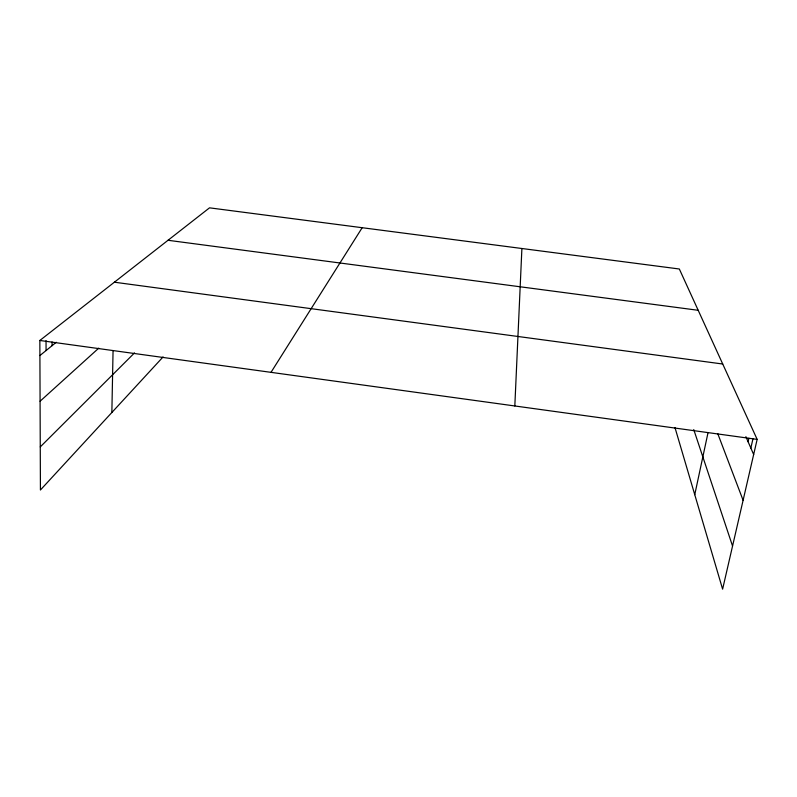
<?xml version="1.0" encoding="UTF-8"?>
<svg xmlns="http://www.w3.org/2000/svg" width="797" height="797" viewBox="0 0 797 797"><rect width="100%" height="100%" fill="white"/><g stroke="black" fill="none" stroke-linecap="round" stroke-linejoin="round"><path stroke-width="1.2" d="M52.074 345.669L52.074 341.983M111.859 412.497L113.064 350.531M514.822 405.972L521.896 248.505M694.755 494.678L708.045 432.582M748.104 441.777L748.881 438.36M750.844 448.063L752.956 438.858M163.066 356.946L40.428 489.996L39.85 340.468L209.521 207.838L679.333 268.997L757.15 439.386L722.61 589.162L674.959 427.521M271.01 372.348L362.177 227.713M40.258 446.918L134.504 352.912M40.079 401.23L98.748 348.15M39.91 355.552L56.258 342.272M168.018 240.286L698.192 310.292M114.389 282.208L722.73 364.02M39.85 340.468L757.15 439.386M745.882 436.666L753.663 454.519M717.768 433.668L743.103 500.307M693.749 429.573L732.553 546.065M46.047 340.608L46.067 350.55"/></g></svg>
